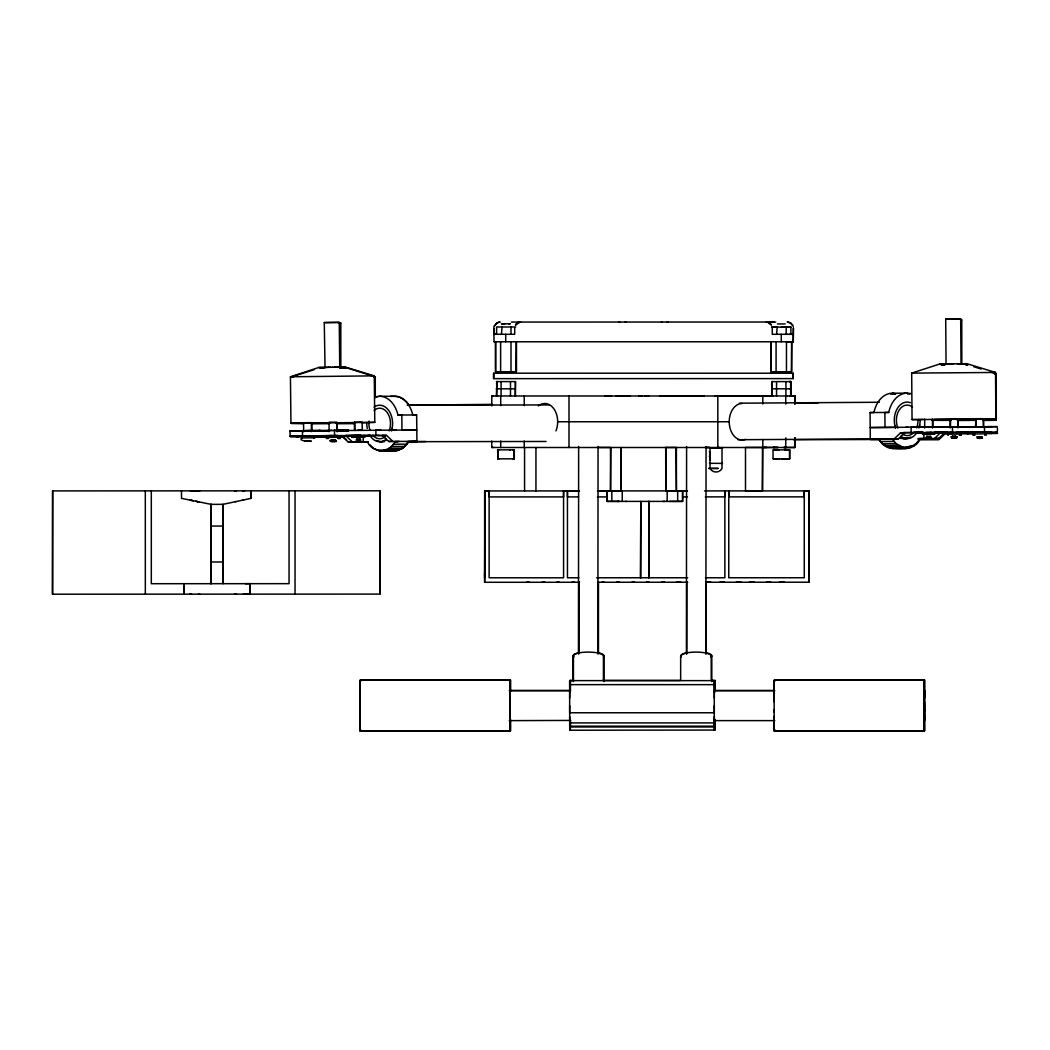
<?xml version="1.0" encoding="UTF-8"?>
<svg xmlns="http://www.w3.org/2000/svg" width="1050" height="1050" viewBox="0 0 1050 1050"><rect width="100%" height="100%" fill="white"/><g stroke="black" fill="none" stroke-linecap="round" stroke-linejoin="round"><path stroke-width="1.5" d="M360.058 699.077L360.111 731.102L509.827 731.102L509.867 719.696M360.084 701.781L360.111 680.203L509.827 680.203L509.867 691.609M491.741 447.497L491.741 441.053M493.513 373.262L493.513 378.643L793.262 378.604L793.262 373.223L493.841 373.183L493.841 378.577M493.789 328.046L494.038 341.736M497.017 381.583L496.427 395.994L497.569 395.994M496.689 395.955L496.689 381.583M498.947 458.824L497.858 458.85L497.844 449.846L514.303 449.846L514.303 458.824M500.706 447.497L500.706 441.053M501.099 395.994L501.099 381.623M509.88 712.228L509.827 680.203M509.867 718.371L509.854 709.524M510.484 396.008L510.484 381.636M497.871 458.85L514.014 458.824L514.028 449.873L512.938 449.873M514.71 328.059L514.697 334.294L493.789 334.294L495.364 334.294M515.196 395.994L515.458 381.583L515.458 395.955M535.946 490.901L535.946 447.471M568.995 396.021L568.995 447.51M714.932 730.052L714.906 719.513L714.932 730.052L569.73 730.236L569.756 719.696M569.664 684.639L569.651 712.766L714.276 712.779L714.302 680.636L569.691 680.623L569.664 684.639L714.289 684.653M570.281 691.911L570.36 680.426L573.615 680.426M570.386 719.801L570.347 725.996M572.854 680.151L572.867 656.04M578.458 653.914L578.642 446.486M579.009 653.743L579.023 581.897M597.87 653.94L598.054 446.512M598.461 653.743L598.474 581.897M603.422 680.151L603.435 656.04A15.277 3.951 0 0 0 586.123 652.129A15.277 3.951 0 0 0 573.392 657.064M665.871 447.471L665.792 490.914L665.7 447.484L676.016 447.458L676.423 490.901L607.018 490.914L607.018 501.375L619.553 501.401M597.529 490.914L610.549 490.901L610.864 447.484M611.835 501.401L611.835 490.928M622.256 501.401L622.256 490.941M640.382 577.762L640.841 501.388L640.802 577.762L596.623 577.776M667.157 501.414L667.157 490.954L686.923 490.901M676.384 490.914L676.397 447.484M669.559 501.414L677.67 501.401L677.67 490.941L687.474 490.914M680.649 680.151L680.663 656.053M686.411 653.992L686.595 446.512M686.831 653.822L686.91 581.962M705.876 654.019L706.059 446.526M706.164 653.848L706.243 581.989M711.217 680.151L711.231 656.053M714.367 724.395L714.341 730.249L714.367 719.696M714.906 691.897L714.971 680.426L711.729 680.426M714.997 719.801L714.971 725.983M717.819 396.008L717.819 447.51M722.006 447.471L722.006 468.431A6.772 6.772 0 0 1 710.023 468.431L710.036 447.471L705.364 447.471M776.764 447.444L745.5 447.471L745.5 490.901L762.457 490.941L762.471 447.497L766.802 447.444M762.799 447.458L762.457 490.941M762.799 404.04L762.799 395.994L766.802 395.981M772.157 395.955L772.157 381.583M789.508 458.811L788.406 458.863L789.784 458.811L789.784 449.833L788.379 449.886L789.508 449.833L789.495 458.863L773.049 458.863L773.049 449.886M774.165 699.077L774.165 712.241M774.178 701.781L774.217 680.203L923.921 680.203L923.921 731.102L774.217 731.102L774.178 709.538M776.554 395.994L776.554 381.623L790.913 381.583L790.913 395.955L789.771 395.955M781.266 341.775L781.266 334.294M785.938 381.623L785.938 395.994L795.047 395.955L795.047 404.001M790.65 395.994L790.65 381.623L789.679 381.583M494.169 341.775L793.262 341.775L793.288 328.046M793.262 341.775L793.511 328.02M923.974 712.228L923.921 680.203M923.961 709.524L923.921 731.102M924.604 712.031L924.551 680.006L774.834 680.006L774.821 680.872L774.834 680.006M211.102 504.354L210.984 583.695L211.102 504.354L181.519 498.369L181.506 490.888M251.134 498.343L251.134 490.862L251.134 498.343L222.941 504.354L223.086 583.682L223.073 504.341L210.971 504.367M360.084 716.244L360.111 720.628L360.137 713.134M360.084 698.171L360.111 690.677L360.137 698.171M494.012 334.281L494.025 328.02M509.854 713.134L509.841 718.62M509.788 698.171L509.827 691.189M510.484 719.499L510.444 730.905L360.727 730.905L360.714 730.039L360.727 730.905M510.405 691.425L510.444 680.006L360.727 680.006L360.714 680.872L360.727 680.006M569.678 698.014L569.717 690.887M714.302 698.014L714.341 690.9M774.257 719.696L774.217 731.102M774.178 698.171L774.217 691.189M923.947 713.134L923.921 720.628L923.895 713.147M923.895 698.171L923.921 690.677L923.947 698.171M924.525 716.047L924.551 720.431L924.578 712.937M924.512 697.974L924.551 690.48L924.578 697.961M569.73 730.236L569.756 724.382M924.538 690.992L924.525 692.488L924.551 690.48M710.036 460.044L710.049 458.299M366.266 435.789L378.788 435.396M677.67 501.401L682.592 501.375L682.592 490.914L682.605 501.401L607.031 501.388L607.018 490.914M509.827 720.116L509.801 716.244M714.945 690.69L714.971 680.426M774.217 720.116L774.191 716.244M774.834 730.905L774.847 730.039L774.834 730.905L924.551 730.905L924.578 705.456M392.201 428.006L391.598 430.172L396.047 430.08M919.708 425.014L919.091 427.153L925.037 427.101L870.188 427.56L895.388 427.363L894.744 425.237M709.393 456.501L710.378 453.692L709.406 451.618M598.553 490.914L610.509 490.914L610.509 447.484L598.566 447.471M363.234 437.653L363.287 442.155L367.513 442.076C372.934 453.574 389.996 453.101 395.023 441.525L399.262 441.446M381.373 450.778C391.112 451.959 403.541 451.658 408.463 441.499L416.929 441.328L416.64 414.96L397.963 415.026A27.248 19.254 89.9 0 0 375.349 396.979M515.537 325.054C515.839 322.061 524.895 321.838 518.214 322.022M515.563 325.054L519.474 322.219L518.018 322.822M900.598 432.758L894.298 438.808L898.472 438.769L904.824 432.718L900.598 432.758L923.777 432.6M933.516 432.521L940.826 432.39L934.526 438.454L938.766 438.414L945.066 432.351L948.084 432.337M918.186 439.543L939.002 439.504L945.354 433.479L948.373 433.466M870.529 439.53L878.994 439.53C881.921 444.373 886.869 448.481 892.763 448.521C902.409 449.505 914.904 449.663 919.944 439.517L939.002 439.504M516.521 323.82L517.768 322.862M610.496 490.928L621.062 490.914L621.062 447.484L620.97 490.914M386.19 440.291L381.268 441.801L376.32 440.488M910.875 437.22L902.961 438.69M484.641 573.274L484.68 577.789L484.877 490.849M330.317 367.29L318.78 367.487L290.443 376.779L290.942 423.268L303.24 423.399M953.544 363.799L940.065 363.904L911.689 373.104L912.043 419.593L995.886 418.963L995.531 372.461L967.011 363.707L950.053 363.851M897.711 446.631C890.505 449.899 882.367 445.318 878.745 438.874L870.279 438.952L870.082 412.545L888.733 412.44A27.248 19.267 89.6 0 1 911.033 393.711M889.98 447.497C900.231 447.799 914.235 449.991 919.708 438.559L923.947 438.519L923.921 435.514M292.871 376.989L291.441 376.898L313.884 369.784M369.626 444.517L373.984 448.56L378.971 450.686L394.997 450.831L402.583 448.547L408.765 441.971L417.231 442.037L407.623 442.129M578.524 490.941L563.561 490.928L563.574 496.913L489.129 496.926L489.116 490.928L484.627 490.928L484.641 582.291L484.903 490.849L489.392 490.862M235.292 501.716L236.053 501.559M243.6 499.944L242.839 500.102M805.035 490.901L704.524 490.901M491.741 405.654L491.833 395.981L786.922 395.994M499.8 322.061L496.794 322.862L493.999 326.498L497.017 322.836L499.997 322.022M804.261 490.901L804.274 496.873L728.766 496.886L728.753 490.901L728.766 577.762L804.274 577.749L804.261 490.901L809.025 490.849L809.025 582.212L705.626 582.251M793.262 373.223L793.262 378.604M793.314 326.471L790.296 322.862L787.303 322.061M714.591 395.994L772.104 395.981M492.043 447.497L794.679 447.497L795.047 437.811M379.903 594.103L379.877 490.809L379.903 594.103L52.526 594.208L52.513 490.901L379.877 490.809M52.526 594.208L52.749 490.875M314.226 436.341L320.854 436.288L314.567 436.314M892.763 448.521L897.894 447.471L911.334 447.444M381.57 450.975L386.715 449.951L394.813 450.752M524.567 447.431L524.567 490.875M303.66 431.721L303.568 422.743L304.697 422.704M305.511 422.691L311.351 422.651L311.443 431.642M329.07 431.668L329.083 422.218L336.748 422.152L336.84 431.13M300.72 436.249L314.488 436.091M339.649 435.606L333.939 435.54M365.072 435.553L351.527 435.684L352.446 435.711M365.085 437.167L351.54 437.299L352.472 437.312M325.027 367.434L324.279 322.573L339.255 322.402L339.741 367.251L334.189 367.251M324.765 367.421L328.506 367.316M362.512 422.756L374.784 422.349L374.273 375.861L345.726 367.185L338.992 367.369M372.842 375.966L374.273 375.861L290.443 376.779L291.874 376.858M290.942 423.268L374.784 422.349M245.411 583.695L250.031 583.682L250.031 594.156L245.424 594.169M340.804 323.033L338.612 323.072L340.804 323.033L340.83 367.881L339.833 367.841M291.441 376.898L292.858 376.792M373.852 376.937L375.27 376.832L375.296 397.674M337.273 422.743L337.273 431.721M354.9 422.953L354.913 430.434M290.483 431.064L302.899 430.802M301.101 438.191L302.019 438.165C296.166 442.404 321.786 441.066 306.495 441.158M314.646 438.204L313.95 438.152M304.999 441.184L310.642 440.856L307.65 440.921M330.501 440.711C340.725 440.895 327.731 440.882 333.506 440.816M679.337 395.981L678.497 395.981M356.659 438.979C355.779 440.961 361.161 440.921 360.242 438.926M354.506 422.166L360.216 422.087M327.036 435.697L326.117 435.737L386.479 435.383L392.91 441.381L388.671 441.473L382.252 435.461L386.479 435.383M327.049 436.157L326.13 436.196L327.062 436.209M313.582 437.863C314.869 437.706 300.366 437.863 301.665 437.994M327.075 437.889L326.156 437.929L328.164 437.863M339.006 437.811L339.924 437.771L337.903 437.758M346.198 430.867L347.996 430.92M328.506 435.632L332.049 435.566M329.267 430.421L318.728 430.658L329.346 430.854M766.316 322.061L769.597 322.822L767.852 322.271L771.474 325.054L769.296 322.862L770.529 323.82M397.963 415.026L401.809 414.986L401.979 429.962L416.798 429.923L289.839 430.973L291.309 431.051M306.364 430.553L305.038 430.605L317.507 430.553M336.381 430.277L337.431 430.251L333.887 430.146M314.226 430.946L329.713 430.933L317.349 431.025M381.006 430.185L376.11 430.264M332.994 435.501L289.892 436.367L301.166 436.498M296.048 436.275L290.286 436.472L300.182 436.708M306.429 435.947L304.999 435.986L320.565 435.868L318.399 435.934M339.373 436.695L340.292 436.656L339.373 436.629M337.89 437.377C344.452 437.154 321.576 437.417 328.151 437.496M327.442 438.375L326.524 438.401L328.545 438.441M335.173 440.383L336.039 440.357L330.159 440.409L335.173 440.383L335.199 441.394L333.887 441.407L333.887 440.317M334.162 440.738L336.289 440.711L330.081 440.882L336.066 440.816L331.603 440.698L332.916 440.685M342.038 436.262L348.469 442.26L352.642 442.181L346.277 436.183L339.019 436.275M991.541 432.075L982.656 432.154M310.971 430.881L317.507 430.789M348.574 430.133L345.384 430.211L348.39 430.211M311.679 430.986L320.946 430.907L319.515 430.933M364.521 436.117L371.634 435.986L364.14 435.999M966.472 426.851L997.133 426.641L966.551 426.904L967.89 426.851M980.621 432.193L982.052 432.18L966.512 432.246L973.219 432.193M318.347 430.539L320.499 430.487L295.378 430.907L304.356 430.854M325.894 435.855L318.793 436.039L325.907 436.078M340.121 435.921L347.235 435.737L340.108 435.697M949.791 363.838L946.05 363.864L945.709 319.003L960.684 318.898L961.026 363.746L957.285 363.786M967.011 363.707L960.278 363.773M913.119 373.078L911.689 373.104L995.531 372.461L994.101 372.461M912.043 419.593L923.003 419.475M956.694 418.911L957.862 418.832L957.915 427.875M975.529 426.208L975.988 418.714L983.259 418.661L983.312 426.156M967.759 426.877L961.131 426.904L967.759 426.877L966.827 426.891M935.301 432.508L934.618 432.521M947.402 432.442L952.192 432.416M960.724 432.272L956.747 432.39M972.812 432.219L976.028 432.206M947.415 434.175L960.724 434.07M973.521 433.939L972.589 433.952L986.37 433.847M353.837 422.901L335.987 423.15M307.099 430.539L309.803 430.5M348.39 430.447L345.398 430.513L348.587 430.526M336.63 430.579L347.169 430.342L336.63 430.329M307.164 435.934L311.719 435.868M298.423 436.223L295.522 436.288L302.912 436.17M966.919 433.414L974.242 433.427M331.984 430.172L328.899 430.342M317.559 435.947L313.845 435.986M961.774 319.988L960.776 319.988L961.774 319.988L961.813 363.234M328.768 367.251L332.259 367.264M323.82 367.802L319.869 367.894L323.82 367.973M303.739 423.111L291.467 423.386L303.752 423.649M932.859 419.947L931.717 419.947L932.859 419.947L932.859 427.429M958.138 419.895L958.256 427.442M957.114 419.961L958.256 419.961M975.883 419.908L975.896 427.402M983.679 427.389L983.666 419.908L982.524 419.908M996.293 420.289L984.008 420.341L996.293 420.289L996.253 373.787L990.268 371.897M336.827 430.854L337.877 430.841L336.814 430.723M936.718 427.087L941.587 427.048L926.021 427.219L927.439 427.206M981.632 426.799L980.582 426.799M314.764 436.196L317.572 436.17M338.258 437.863L340.279 437.824L338.258 437.771M934.894 432.521L941.627 432.429L935.616 432.469M307.65 440.869L304.658 440.921L306.154 440.934M961.275 433.361L960.343 433.44L961.026 433.427M986.436 433.374L985.753 433.387M986.252 433.335L997.5 433.361L984.861 433.414M959.241 435.173L961.275 435.094L960.343 435.159M986.449 435.107L984.664 435.12M926.874 436.288L926.888 437.299L926.874 436.288L928.147 436.275L928.161 437.286C920.246 437.338 937.125 437.22 929.224 437.273L929.211 436.262M952.796 436.826L953.623 436.826M955.408 436.813L954.581 436.813M794.981 447.458L783.654 447.484M332.246 367.211L345.726 367.185M390.508 396.375L394.958 396.336A27.248 19.267 89.4 0 1 409.395 405.628M416.64 414.96L412.794 414.999A27.248 19.254 89.9 0 0 394.209 396.257L379.378 396.283M329.779 423.216L311.916 423.36M336.735 430.618L348.193 430.513M924.499 427.153L925.864 427.14M941.207 427.048L940.157 427.061M949.541 426.956L976.224 426.773M955.867 427.009L958.506 426.983M332.994 435.606L337.483 435.527M363.103 435.514L370.584 435.474L367.592 435.474M339.373 435.986L342.392 435.96L346.631 439.924M326.668 436.341L314.436 436.446M314.947 436.669L320.959 436.603L314.239 436.564M917.306 432.639L916.479 432.652L922.832 432.561M958.545 432.364L955.001 432.403M358.457 440.081C367.369 440.042 349.808 440.16 358.47 440.134M960.041 433.899L960.973 433.886L960.028 434.083M307.519 441.171C303.371 441.21 312.611 441.144 308.477 441.197M331.616 440.304L331.616 441.394L332.929 441.381L332.929 440.291M367.946 441.722L348.744 441.906L367.789 441.879M378.971 450.686L397.596 450.594M407.82 405.156L492.489 404.368M955.894 418.911L950.578 418.95M950.88 419.252L934.461 419.383M910.875 427.271L920.771 427.179M954.949 427.009L953.059 427.022M970.371 426.864L973.179 426.812M905.966 427.298L908.25 427.284M931.416 427.153L932.256 427.14M934.854 427.14L937.663 427.114M978.101 426.825L979.847 426.812M988.601 426.72L991.594 426.681L956.707 426.983M932.991 427.14L934.408 427.127L916.44 427.258L917.254 427.258M975.056 426.812L973.731 426.825L975.056 426.812M997.5 427.98L997.29 433.374M352.17 435.789L345.555 435.908L352.879 435.908M949.554 432.442L984.533 432.167L984.493 426.786M969.504 432.259L971.355 432.246M932.098 432.534L925.207 432.587M938.621 432.456L946.942 432.429L940.328 432.469M979.886 432.206L977.183 432.219M982.905 432.154L975.332 432.233M922.491 432.508L915.469 432.574L922.963 432.534M945.066 432.351L926.153 432.6L927.478 432.6M984.336 432.141L997.172 432.036L995.715 432.036M933.542 434.241C940.511 434.214 916.899 434.398 923.803 434.319M953.334 436.826L954.883 436.813M406.219 441.696L425.749 441.525M956.222 436.813L951.103 436.839L957.101 436.8L951.103 437.141L953.61 437.128L953.597 436.039M979.02 436.905C970.974 436.958 988.037 436.839 979.978 436.892M956.209 437.102L957.075 437.102L954.883 436.813M887.946 438.834L892.185 438.795L896.109 443.612L903.407 447.418M340.095 367.986L346.828 367.867L340.082 367.776M946.798 363.864L940.065 363.904M892.172 393.238L906.99 393.146M739.371 403.187L879.375 402.255M974.938 419.068L957.075 419.199M357.932 429.975L360.846 429.975M932.046 427.114L950.67 426.93M917.858 427.258L931.822 427.179M956.734 426.904L958.072 426.891M968.625 426.838L969.465 426.838M975.791 426.812L976.618 426.812M928.174 427.206L929.919 427.192M931.836 427.101L952.455 427.035L952.494 432.429L923.567 432.639M326.287 436.327L319.174 436.446L326.287 436.551M903.801 432.469L923.974 432.6M915.469 432.337L922.95 432.298M340.515 436.538L343.455 436.524M972.654 432.167L960.422 432.259M988.641 432.088L991.266 432.075M929.053 432.587L931.862 432.561M970.423 432.219L973.219 432.233M953.098 432.416L954.043 432.403M333.848 440.803L335.186 440.803M927.189 437.299L930.182 437.259M978.009 436.905L981.002 436.879M953.308 437.128L954.87 437.115M878.745 438.874L892.185 438.795M917.949 438.546L938.766 438.414M738.019 439.727L898.472 438.769M904.076 438.624L907.331 438.611M960.028 363.746L961.026 363.746M515.458 381.583L496.742 381.623M983.614 419.016L995.886 418.963M310.341 430.71L328.624 430.671M940.787 432.482L941.259 432.429M298.817 436.419L295.824 436.459L298.817 436.498M985.451 433.847L986.134 433.847M900.441 438.362L905.94 438.677M880.596 441.486L894.022 441.407M882.696 443.691L896.109 443.612M884.979 445.449L898.406 445.371M887.434 446.723L900.861 446.644M783.983 447.497L786.069 447.484M892.579 447.733L908.604 447.366M527.061 582.238L527.953 582.238M604.288 582.225L601.86 582.251L603.343 582.238M633.229 582.251L634.476 582.238L631.811 582.251M676.397 582.238L680.872 582.238M706.65 582.238L710.824 582.238M737.546 582.238L738.36 582.225L736.234 582.251L739.607 582.238L737.441 582.251M626.076 322.048L625.157 322.048M325.526 367.513L318.78 367.487M312.414 423.045L328.729 422.992M354.362 423.662L336.499 423.727M318.347 430.776L320.512 430.789L311.404 430.92M967.641 433.414L966.827 433.361L968.258 433.374M991.147 433.374L991.961 433.361L991.147 433.361M318.412 436.17L320.578 436.183M973.822 435.107L972.904 435.12L974.925 435.12M330.96 440.882L334.701 440.698M492.03 447.444L493.251 447.431M794.679 447.497L794.758 437.837M677.67 490.941L676.253 490.941M617.623 501.401L618.87 501.401M662.379 322.035L661.277 322.035M501.336 323.833L510.313 323.833L509.001 323.82M496.427 371.726L497.017 371.7M514.867 371.739L495.442 371.739L495.442 341.788M772.209 371.739L774.624 371.739M497.017 373.196L497.674 373.249M772.209 373.236L773.128 373.249M790.322 373.236L783.681 373.249M790.926 381.596L789.771 381.583M892.723 394.026L895.689 394.012M616.192 396.008L619.749 396.008M626.076 395.955L625.131 396.008M661.264 396.008L662.209 395.968M670.989 395.968L670.044 396.008M790.571 395.955L791.556 395.955M795.126 403.2L817.937 403.148M407.19 405.169L548.927 404.933M870.082 412.545L873.915 412.532A27.248 19.267 89.6 0 1 894.206 393.369M888.733 412.44L884.888 412.453L885.006 427.455M943.53 420.276L933.424 420.289L951.261 420.381M347.799 430.867L336.394 430.644M974.439 433.44L960.724 433.453M988.969 433.374L990.544 433.374M968.244 433.414L968.979 433.401M967.194 433.361L974.256 433.348M378.788 435.619L383.289 435.619M364.153 435.763L371.634 435.75M346.277 436.183L352.433 436.17M339.767 436.813L344.571 436.8M955.146 438.165L956.511 438.086L954.804 438.165L954.804 437.154M979.309 437.01L979.309 438.099C971.329 438.113 988.378 438.099 980.267 438.113L980.267 437.023M956.497 438.165L952.258 438.165L953.938 438.165L953.938 437.141M360.255 440.081L358.942 440.081L358.929 438.926M356.672 440.121L357.984 440.121L357.971 438.966M332.574 440.409C328.427 440.409 337.68 440.37 333.519 440.37M793.524 439.74L880.136 439.504M307.178 440.921C302.978 440.908 312.336 440.869 308.136 440.869M388.671 441.473L416.929 441.328M379.89 441.748L384.261 441.788M394.551 441.722L397.806 441.722M407.584 441.696L546.066 441.473M348.469 442.26L367.684 442.221M393.225 444.189L406.665 444.15M391.178 446.46L404.617 446.421M909.287 446.158L913.763 446.145M708.383 447.497L707.438 447.497M785.872 447.458L784.704 447.458M388.92 448.284L402.36 448.245M719.303 447.471L718.226 447.471M890.164 448.258L908.788 448.232M386.505 449.623L399.932 449.597M510.3 449.873L509.696 449.873M378.774 450.568L397.399 450.437M498.133 458.824L497.582 449.873L498.96 449.846L497.858 449.873M190.378 490.836L199.789 490.836L198.686 490.875M234.819 490.875L236.526 490.822M244.702 490.822L242.826 490.875M804.536 490.862L809.025 490.849M626.391 501.401L625.629 501.401M663.023 501.414L664.781 501.401M557.839 582.238L556.881 582.264L559.309 582.225M574.337 582.225L571.922 582.264M647.666 582.251L646.406 582.264L649.071 582.251M663.154 582.264L664.427 582.251L661.723 582.264M676.659 582.251L678.983 582.251M723.043 582.251L724.303 582.238L721.612 582.251M782.919 582.251L784.192 582.225L779.625 582.251L782.998 582.225M511.376 322.061L766.592 322.022M774.021 322.035L766.553 322.022L775.714 322.061M618.752 322.035L619.723 322.048M667.209 322.048L668.168 322.048M501.926 323.833L504.656 323.833M777.394 323.951L785.177 323.951M515.747 326.983L496.611 326.983L496.611 334.176M790.899 334.294L790.899 327.101L771.776 327.101L777.197 327.101L776.619 334.294M781.331 327.101L790.899 327.101M787.251 334.294L772.275 334.294L772.275 328.059M789.653 334.294L793.288 334.294L786.188 334.294L786.188 327.114L785.492 327.101M791.7 341.88L791.424 371.858M791.936 341.88L786.463 341.919L786.463 371.858L791.674 371.858L791.674 341.919M776.554 371.739L778.824 371.752M789.771 371.687L790.926 371.713L770.91 371.858L770.91 341.919M515.97 371.739L516.206 341.788M776.554 381.623L771.881 381.623L771.881 395.994L773.023 395.994M496.427 381.623L497.582 381.623M789.39 381.623L790.65 381.623M789.771 388.762L790.913 388.762L771.881 388.815M497.582 388.815L496.427 388.815L515.196 388.815M793.209 395.955L794.981 395.955M492.936 395.994L492.043 395.994M605.102 395.994L611.454 395.994L605.692 395.994M620.97 396.008L629.777 395.994M642.232 396.008L638.676 396.008L639.726 395.955M644.687 396.008L648.664 395.955L647.614 396.008M659.991 395.968L664.663 396.008M665.884 396.008L674.651 395.981M704.012 395.994L673.969 395.981M557.681 421.759L729.212 421.759M336.473 422.992L354.336 423.019M328.755 423.727L312.441 423.701M311.916 430.697L313.333 430.71L311.181 430.776L312.099 430.815M990.544 433.361L985.976 433.374M974.466 433.335L960.776 433.335M969.832 433.374L970.738 433.374M973.534 433.401L970.738 433.401M944.842 433.348L948.045 433.348M327.036 436.826L314.829 436.8M981.908 438.099L980.569 438.099M955.894 438.086L953.61 438.152M978.298 438.113L979.02 438.113M977.996 437.023C977.169 438.926 982.406 438.913 981.579 437.01M777.131 447.484L777.879 447.484M774.139 449.886L779.021 449.886M785.4 449.873L788.681 449.833M789.495 449.833L773.338 449.873L774.428 449.833M777.381 449.873L777.656 449.833M779.402 458.811L773.338 458.863L774.428 458.811M781.567 458.811L788.681 458.811M484.641 490.954L579.456 490.914M578.524 496.899L567.459 496.913L567.446 490.954L567.459 577.776L578.812 577.776M597.476 496.899L606.966 496.899M682.605 496.886L687.474 496.886M705.364 496.886L724.867 496.873L724.854 490.901L724.867 577.762L705.456 577.762M211.037 526.063L223.02 526.063M211.05 561.986L223.02 561.986M640.802 577.762L687.658 577.762M719.775 582.251L723.109 582.225M738.846 582.251L741.261 582.238M749.28 582.225L751.577 582.251M770.7 582.238L767.366 582.251L770.674 582.238M484.641 582.291L579.587 582.278M597.594 582.264L687.724 582.225M707.503 582.251L708.986 582.225M749.687 582.251L753.257 582.238L750.934 582.225M191.546 594.129L189.748 594.182L190.903 594.129M198.463 594.129L199.802 594.129L198.699 594.182M236.539 594.116L234.662 594.169L235.764 594.116M243.298 594.116L244.716 594.116L243.613 594.169M602.857 680.426L680.846 680.426M509.88 690.48L570.518 690.48M714.761 690.48L773.758 690.48M509.263 690.677L569.901 690.677M714.131 690.69L774.782 690.69M509.263 720.628L570.518 720.431M714.131 720.628L774.782 720.628M569.664 722.912L714.289 722.912L714.315 726.193L569.691 726.193L569.678 705.653M569.704 726.967L714.315 726.967M960.684 318.898L945.709 319.003M502.018 326.983L501.467 334.176M793.538 341.736L791.936 341.736M789.679 371.713L790.611 371.713M789.679 373.209L790.611 373.209M616.35 396.008L617.295 395.955M676.069 395.994L681.45 395.994M361.016 422.087L362.158 422.1L362.237 429.581M331.616 441.394L335.199 441.394M512.938 458.85L514.028 458.824M619.185 582.225L616.757 582.264L619.08 582.264M661.749 582.251L663.232 582.251M526.929 582.264L529.357 582.238M541.984 582.264L543.519 582.238M337.063 430.92L347.616 431.038M947.717 435.173L948.413 435.173M778.142 447.471L773.43 447.471L774.559 447.471M340.502 436.327L343.455 436.341M709.498 448.048L722.584 448.127M709.406 463.312L722.479 463.391M950.604 419.974L950.473 427.455M339.255 322.402L324.279 322.573M373.839 376.74L375.27 376.832L348.324 368.34M903.591 448.232L906.189 448.494M394.997 450.831L389.852 449.741M787.513 322.035L790.519 322.836L792.711 325.027M193.305 500.758L189.748 500.036L192.124 500.522M196.914 501.506L199.329 501.992L195.759 501.27M973.796 366.712L981.278 369.075M900.992 437.312L903.42 438.336M924.551 680.006L924.499 712.044M924.551 730.905L924.512 709.341M774.217 680.203L774.257 691.609M510.444 680.006L510.484 691.412M510.444 730.905L510.405 719.499M509.827 731.102L509.775 712.241M360.111 680.203L360.058 712.241M360.111 731.102L360.084 709.538M375.861 430.014L375.913 435.409M359.769 438.939L359.783 440.094M357.144 438.952L357.158 440.108M354.375 422.179L354.454 429.66M336.761 422.599L336.866 431.589M334.478 430.093L334.543 435.488M302.452 430.566L302.505 435.947M290.036 430.986L290.102 436.38M569.691 680.623L569.769 692.081M569.704 719.828L569.678 716.454M955.867 436.012L955.395 437.115L955.395 436.026M954.555 436.026L954.568 437.115M952.77 436.039L952.297 437.141L952.284 436.052M950.079 418.884L950.132 427.941M932.439 419.055L932.518 428.033M930.484 436.249L929.972 437.273L929.959 436.262M924.656 419.108L924.722 428.098M911.111 427.298L911.151 432.692M714.302 680.636L714.381 692.094M714.315 719.828L714.302 716.454M570.36 680.426L570.386 690.69M509.841 692.685L509.854 698.158M981.107 437.01L981.107 438.099M978.482 437.023L978.482 438.113M956.156 437.141L956.156 438.165L955.723 437.141M953.019 437.154L953.033 438.165L952.599 437.154M923.974 699.064L923.974 705.653M714.302 705.653L714.289 722.912M711.795 655.856L711.808 681.555M603.999 655.856L604.012 681.568M573.431 655.856L573.444 681.568M509.867 692.921L509.788 713.147M505.719 334.294L505.719 341.775M334.727 440.291L334.727 441.381M332.102 440.317L332.102 441.407M311.876 422.979L311.876 430.461M249.913 583.682L249.913 594.169M151.305 490.875L151.318 583.708L289.052 583.669L289.052 490.849M145.307 490.875L145.333 594.182M924.512 701.584L924.512 705.456M808.763 490.888L808.763 582.238M794.758 395.994L794.758 404.04M785.754 395.994L785.754 404.04M785.754 437.837L785.754 447.497M776.081 341.919L776.081 371.858M771.172 341.88L771.172 371.818M762.799 439.451L762.799 447.497M563.561 490.928L563.574 577.789L489.129 577.789L489.116 490.928M524.239 396.008L524.239 405.654M524.239 441.053L524.239 447.497M516.469 341.762L516.469 371.7L510.996 371.739L510.996 341.801M511.022 326.983L511.022 334.176M500.706 396.008L500.706 405.654M500.614 341.801L500.614 371.739M495.705 341.762L495.705 371.7M295.037 490.849L295.037 594.156M376.097 397.058A27.248 19.267 89.4 0 1 378.105 396.611M914.235 431.97A15.264 10.802 89.6 0 1 901.897 433.611M897.894 428.059A15.264 10.802 89.6 0 1 899.469 409.618A15.264 10.802 89.6 0 1 912.489 407.072M918.002 420.249A15.264 10.802 89.6 0 1 916.611 427.888M916.427 433.178A18.27 12.915 89.6 0 1 900.861 436.223M895.545 428.164A18.27 12.915 89.6 0 1 897.212 408.686A18.27 12.915 89.6 0 1 910.403 402.675M920.115 420.223A18.27 12.915 89.6 0 1 918.96 427.967M385.232 436.603A15.264 10.789 89.9 0 1 372.868 435.317M369.981 430.133A15.264 10.789 89.9 0 1 369.023 421.037M374.141 410.366A15.264 10.789 89.9 0 1 387.201 412.532A15.264 10.789 89.9 0 1 389.117 430.933M386.308 439.176A18.27 12.915 89.9 0 1 370.702 436.577M367.264 428.452A18.27 12.915 89.9 0 1 366.778 423.741M374.049 407.046A18.27 12.915 89.9 0 1 388.671 410.392A18.27 12.915 89.9 0 1 391.466 430.973M890.689 394.17A27.248 19.254 89.9 0 1 894.758 394.17M907.541 393.986A27.248 19.254 89.9 0 1 909.576 394.144M681.188 657.064A15.277 3.951 0 0 1 695.914 652.089A15.277 3.951 0 0 1 710.719 657.077M599.537 653.061A15.277 3.964 0 0 1 603.474 656.88M573.943 656.88A15.277 3.964 0 0 1 577.933 653.061M707.332 653.048A15.277 3.964 0 0 1 711.257 656.88M681.227 655.856A15.277 3.964 0 0 1 685.716 653.048M745.474 439.399A18.27 12.915 -90 0 1 729.33 424.148A18.27 12.915 -90 0 1 742.127 403.489M538.348 405.93A18.27 12.889 90 0 1 553.901 408.844A18.27 12.889 90 0 1 555.949 430.894M648.861 501.388L648.821 577.762L648.861 501.388M491.886 404.985L491.82 405.694L491.82 404.985M570.347 726.771L570.308 730.052L570.294 719.513L570.347 726.771M360.99 435.369L345.529 435.592L360.99 435.369M184.157 583.695L184.052 594.182L184.157 583.695M340.279 436.209L339.347 436.236L340.279 436.209M340.292 438.388L338.284 438.441L340.292 438.388M330.514 441.381L336.407 441.394L330.514 441.381M940.288 427.074L950.329 427.022L940.288 427.074M922.005 432.6L922.688 432.613L922.005 432.6M968.284 432.259L961.17 432.324L968.284 432.259M986.357 432.114L985.425 432.127L986.357 432.114M941.312 364.849L944.803 364.862L941.312 364.849M967.798 364.836L966 364.836L967.798 364.836M996.253 373.787L994.822 373.8L996.253 373.787M968.599 433.387L961.485 433.414L968.599 433.387M973.14 433.387L973.822 433.387L973.14 433.387M967.326 432.285L967.326 432.285M544.714 582.238L543.388 582.264L544.714 582.238M574.599 582.238L573.339 582.264L574.599 582.238M754.189 582.251L752.181 582.238L754.189 582.251M766.539 582.225L767.445 582.225L766.474 582.251M975.319 420.354L957.456 420.367L975.345 420.249M947.271 433.387L944.331 433.387L947.271 433.427M952.901 438.086L951.786 438.165L952.901 438.099M786.043 449.833L785.151 449.886L786.043 449.833M718.187 468.431L708.868 468.431L718.187 468.431"/></g></svg>
